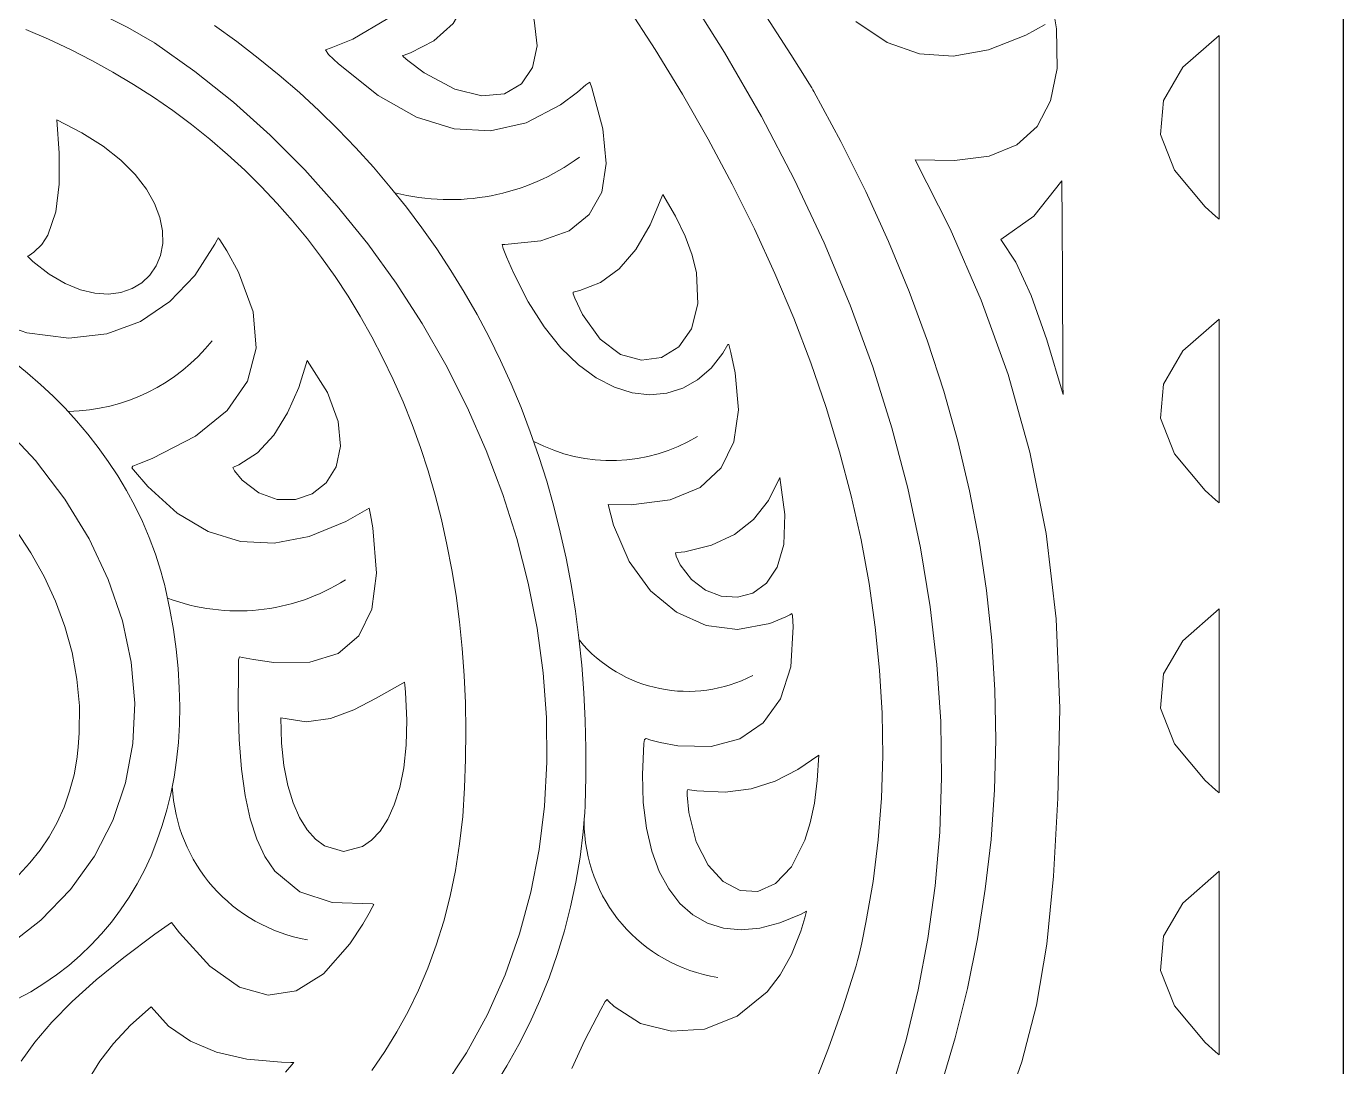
# Model space of a CAD drawing. Header units: inches. Extents: x 249 to 1192, y -18 to 440.
# Drawn here: x 634.9098 to 635.3548, y 186.4765 to 186.8279 of the extents above; entities that cross this region are included whole.
import ezdxf

# ---------------------------------------------------------------- set-up
doc = ezdxf.new("R2010")
doc.units = ezdxf.units.IN
doc.header["$MEASUREMENT"] = 0
doc.layers.add('DINDING', color=6, linetype='Continuous', lineweight=0)
doc.layers.add('KACA', color=141, linetype='Continuous', lineweight=30)

# ---------------------------------------------------------------- blocks, each defined once
blk = doc.blocks.new('GORGA')
blk.add_lwpolyline([(366.59218, 151.19092), (367.59218, 151.19092), (367.59218, 149.19092), (366.59218, 149.19092)], close=True)
blk.add_lwpolyline([(366.59218, 151.19092), (367.59218, 151.19092), (367.59218, 149.19092), (366.59218, 149.19092)], close=True)
at = {"lineweight": 9}
for points in [[(366.81502, 149.86991), (366.8013, 149.84821), (366.78886, 149.82664), (366.77767, 149.80522), (366.76769, 149.78397), (366.7589, 149.7629), (366.75128, 149.74204), (366.74478, 149.72141), (366.73939, 149.70102), (366.73508, 149.68089), (366.73181, 149.66104), (366.72956, 149.6415), (366.72831, 149.62227), (366.72801, 149.60339), (366.72865, 149.58486), (366.73019, 149.56671), (366.73261, 149.54896), (366.73588, 149.53162), (366.73997, 149.51471), (366.74485, 149.49826)], [(367.02057, 149.86557), (367.00291, 149.85664), (366.99391, 149.85147), (366.98025, 149.84178), (366.96723, 149.83138), (366.95486, 149.8203), (366.94316, 149.80861), (366.93215, 149.79636), (366.92187, 149.78359), (366.91231, 149.77035), (366.90351, 149.7567), (366.89548, 149.74269), (366.88824, 149.72837), (366.88182, 149.71378), (366.87623, 149.69898), (366.8715, 149.68402), (366.86764, 149.66895), (366.86467, 149.65382), (366.86261, 149.63868), (366.86149, 149.62359), (366.86132, 149.60858), (366.86212, 149.59372), (366.86392, 149.57906), (366.86673, 149.56463), (366.87057, 149.5505), (366.87547, 149.53672), (366.88144, 149.52334), (366.8885, 149.5104), (366.89667, 149.49795)], [(367.04565, 149.7228), (367.03408, 149.71038), (367.02419, 149.69738), (367.01599, 149.68393), (367.0095, 149.67018), (367.00476, 149.65626), (367.00179, 149.6423), (367.0006, 149.62844), (367.00122, 149.61483), (367.00367, 149.60159), (367.00798, 149.58886), (367.01416, 149.57679), (367.02225, 149.56549), (367.03226, 149.55512), (367.04422, 149.54581)], [(366.81502, 149.86991), (366.8013, 149.84821), (366.78886, 149.82664), (366.77767, 149.80522), (366.76769, 149.78397), (366.7589, 149.7629), (366.75128, 149.74204), (366.74478, 149.72141), (366.73939, 149.70102), (366.73508, 149.68089), (366.73181, 149.66104), (366.72956, 149.6415), (366.72831, 149.62227), (366.72801, 149.60339), (366.72865, 149.58486), (366.73019, 149.56671), (366.73261, 149.54896), (366.73588, 149.53162), (366.73997, 149.51471), (366.74485, 149.49826)], [(367.02057, 149.86557), (367.00291, 149.85664), (366.99391, 149.85147), (366.98025, 149.84178), (366.96723, 149.83138), (366.95486, 149.8203), (366.94316, 149.80861), (366.93215, 149.79636), (366.92187, 149.78359), (366.91231, 149.77035), (366.90351, 149.7567), (366.89548, 149.74269), (366.88824, 149.72837), (366.88182, 149.71378), (366.87623, 149.69898), (366.8715, 149.68402), (366.86764, 149.66895), (366.86467, 149.65382), (366.86261, 149.63868), (366.86149, 149.62359), (366.86132, 149.60858), (366.86212, 149.59372), (366.86392, 149.57906), (366.86673, 149.56463), (366.87057, 149.5505), (366.87547, 149.53672), (366.88144, 149.52334), (366.8885, 149.5104), (366.89667, 149.49795)], [(367.04565, 149.7228), (367.03408, 149.71038), (367.02419, 149.69738), (367.01599, 149.68393), (367.0095, 149.67018), (367.00476, 149.65626), (367.00179, 149.6423), (367.0006, 149.62844), (367.00122, 149.61483), (367.00367, 149.60159), (367.00798, 149.58886), (367.01416, 149.57679), (367.02225, 149.56549), (367.03226, 149.55512), (367.04422, 149.54581)], [(367.03891, 149.50753), (367.03436, 149.51398), (367.02862, 149.52071), (367.02169, 149.52772), (367.01357, 149.53502), (367.00427, 149.5426), (366.99377, 149.55047), (366.98813, 149.5544), (366.98551, 149.5509), (366.97522, 149.53959), (366.96521, 149.53255), (366.95548, 149.52979), (366.94602, 149.5313), (366.93683, 149.53708), (366.92792, 149.54714), (366.92357, 149.55377), (366.92142, 149.55749), (366.92036, 149.55945), (366.91982, 149.56045), (366.92029, 149.56073), (366.93391, 149.56115), (366.94484, 149.56473), (366.95326, 149.57176), (366.95659, 149.57665), (366.95936, 149.5825), (366.96159, 149.58935), (366.96332, 149.59724), (366.96455, 149.60618), (366.96532, 149.61623), (366.96565, 149.62741), (366.96555, 149.63977), (366.96547, 149.64304), (366.96515, 149.64415), (366.9642, 149.64393), (366.96051, 149.64318), (366.95356, 149.64218), (366.94147, 149.64229), (366.93186, 149.64528), (366.92482, 149.65122), (366.92046, 149.66021), (366.91887, 149.67235), (366.92014, 149.68771), (366.92091, 149.69207), (366.92137, 149.69433), (366.92293, 149.69346), (366.92928, 149.68985), (366.94162, 149.68475), (366.95349, 149.68248), (366.96488, 149.68303), (366.97579, 149.68641), (366.98622, 149.69261), (366.99617, 149.70164), (367.00097, 149.70722), (367.00156, 149.70796), (367.00123, 149.70853), (366.999, 149.70935), (366.99473, 149.71105), (366.98008, 149.71858), (366.96934, 149.7273), (366.96252, 149.73721), (366.95961, 149.74831), (366.96062, 149.76059), (366.96554, 149.77407), (366.96948, 149.78126), (366.97181, 149.78496), (366.97239, 149.78564), (366.97275, 149.78492), (366.97349, 149.7835), (366.98032, 149.77294), (366.98872, 149.76411), (366.99866, 149.75739), (367.01005, 149.75314), (367.02286, 149.75174), (367.03701, 149.75354), (367.05246, 149.75894)], [(366.8529, 149.5051), (366.84852, 149.51463), (366.84311, 149.52501), (366.8416, 149.52774), (366.84096, 149.52835), (366.84051, 149.52786), (366.83862, 149.52599), (366.8297, 149.52029), (366.81924, 149.51764), (366.80807, 149.51835), (366.79704, 149.5227), (366.78698, 149.531), (366.78257, 149.53672), (366.77872, 149.54354), (366.77553, 149.55149), (366.77421, 149.55591), (366.77366, 149.55818), (366.77549, 149.55723), (366.78261, 149.55424), (366.78936, 149.55246), (366.79572, 149.55188), (366.80164, 149.55246), (366.80708, 149.55416), (366.81202, 149.55696), (366.8164, 149.56082), (366.8202, 149.5657), (366.82337, 149.57158), (366.82588, 149.57843), (366.82769, 149.58621), (366.82877, 149.59488), (366.82906, 149.60442), (366.82855, 149.6148), (366.82842, 149.61616), (366.82786, 149.61647), (366.82627, 149.61599), (366.82313, 149.61517), (366.81706, 149.61404), (366.80586, 149.61387), (366.79617, 149.61646), (366.78826, 149.6218), (366.78243, 149.6299), (366.77896, 149.64072), (366.77814, 149.65427), (366.77838, 149.65808), (366.77863, 149.6587), (366.77929, 149.65832), (366.78064, 149.6576), (366.78605, 149.65531), (366.79695, 149.65336), (366.80759, 149.65472), (366.81753, 149.65915), (366.82634, 149.66643), (366.83359, 149.67633), (366.83885, 149.6886), (366.84061, 149.69555), (366.83291, 149.69545), (366.81968, 149.69711), (366.80956, 149.70134), (366.80244, 149.70796), (366.79818, 149.71675), (366.79664, 149.7275), (366.79769, 149.74002), (366.79915, 149.74688), (366.79961, 149.74865), (366.79985, 149.74954), (366.80019, 149.7496), (366.80192, 149.74668), (366.80588, 149.74164), (366.81041, 149.73769), (366.81542, 149.73486), (366.82083, 149.73317), (366.82655, 149.73264), (366.83248, 149.73331), (366.83855, 149.73521), (366.84465, 149.73835), (366.8507, 149.74277), (366.85662, 149.7485), (366.86231, 149.75556), (366.86768, 149.76397), (366.87265, 149.77377), (366.87496, 149.7792), (366.87606, 149.78205), (366.87642, 149.78333), (366.87557, 149.78334), (366.86339, 149.78463), (366.85387, 149.78801), (366.84701, 149.79349), (366.84282, 149.80106), (366.84129, 149.81072), (366.84242, 149.82247), (366.84621, 149.83632), (366.84687, 149.8382), (366.84818, 149.8373), (366.851, 149.83484), (366.8567, 149.83055), (366.86835, 149.82448), (366.88035, 149.82176), (366.89268, 149.82239), (366.90535, 149.82637), (366.91836, 149.8337), (366.93171, 149.84439), (366.9351, 149.84758), (366.93613, 149.84907), (366.93418, 149.84977), (366.92694, 149.85276), (366.91503, 149.85966)], [(366.70743, 149.48877), (366.70085, 149.50732), (366.69596, 149.52642), (366.6925, 149.54701), (366.6902, 149.57003), (366.68878, 149.59641), (366.68804, 149.62681), (366.68925, 149.65699), (366.6927, 149.68575), (366.6982, 149.71321), (366.70555, 149.73945), (366.71458, 149.76459), (366.72509, 149.78871), (366.73688, 149.81192), (366.72361, 149.81172), (366.71193, 149.81318), (366.70263, 149.81703), (366.69571, 149.82325), (366.69116, 149.83184), (366.68899, 149.84281), (366.68919, 149.85615), (366.68973, 149.85961)], [(366.69306, 149.85761), (366.69958, 149.85411), (366.71214, 149.84913), (366.72409, 149.84696), (366.7355, 149.84774), (366.74644, 149.85161), (366.75696, 149.85869)], [(367.03891, 149.50753), (367.03436, 149.51398), (367.02862, 149.52071), (367.02169, 149.52772), (367.01357, 149.53502), (367.00427, 149.5426), (366.99377, 149.55047), (366.98813, 149.5544), (366.98551, 149.5509), (366.97522, 149.53959), (366.96521, 149.53255), (366.95548, 149.52979), (366.94602, 149.5313), (366.93683, 149.53708), (366.92792, 149.54714), (366.92357, 149.55377), (366.92142, 149.55749), (366.92036, 149.55945), (366.91982, 149.56045), (366.92029, 149.56073), (366.93391, 149.56115), (366.94484, 149.56473), (366.95326, 149.57176), (366.95659, 149.57665), (366.95936, 149.5825), (366.96159, 149.58935), (366.96332, 149.59724), (366.96455, 149.60618), (366.96532, 149.61623), (366.96565, 149.62741), (366.96555, 149.63977), (366.96547, 149.64304), (366.96515, 149.64415), (366.9642, 149.64393), (366.96051, 149.64318), (366.95356, 149.64218), (366.94147, 149.64229), (366.93186, 149.64528), (366.92482, 149.65122), (366.92046, 149.66021), (366.91887, 149.67235), (366.92014, 149.68771), (366.92091, 149.69207), (366.92137, 149.69433), (366.92293, 149.69346), (366.92928, 149.68985), (366.94162, 149.68475), (366.95349, 149.68248), (366.96488, 149.68303), (366.97579, 149.68641), (366.98622, 149.69261), (366.99617, 149.70164), (367.00097, 149.70722), (367.00156, 149.70796), (367.00123, 149.70853), (366.999, 149.70935), (366.99473, 149.71105), (366.98008, 149.71858), (366.96934, 149.7273), (366.96252, 149.73721), (366.95961, 149.74831), (366.96062, 149.76059), (366.96554, 149.77407), (366.96948, 149.78126), (366.97181, 149.78496), (366.97239, 149.78564), (366.97275, 149.78492), (366.97349, 149.7835), (366.98032, 149.77294), (366.98872, 149.76411), (366.99866, 149.75739), (367.01005, 149.75314), (367.02286, 149.75174), (367.03701, 149.75354), (367.05246, 149.75894)], [(366.8529, 149.5051), (366.84852, 149.51463), (366.84311, 149.52501), (366.8416, 149.52774), (366.84096, 149.52835), (366.84051, 149.52786), (366.83862, 149.52599), (366.8297, 149.52029), (366.81924, 149.51764), (366.80807, 149.51835), (366.79704, 149.5227), (366.78698, 149.531), (366.78257, 149.53672), (366.77872, 149.54354), (366.77553, 149.55149), (366.77421, 149.55591), (366.77366, 149.55818), (366.77549, 149.55723), (366.78261, 149.55424), (366.78936, 149.55246), (366.79572, 149.55188), (366.80164, 149.55246), (366.80708, 149.55416), (366.81202, 149.55696), (366.8164, 149.56082), (366.8202, 149.5657), (366.82337, 149.57158), (366.82588, 149.57843), (366.82769, 149.58621), (366.82877, 149.59488), (366.82906, 149.60442), (366.82855, 149.6148), (366.82842, 149.61616), (366.82786, 149.61647), (366.82627, 149.61599), (366.82313, 149.61517), (366.81706, 149.61404), (366.80586, 149.61387), (366.79617, 149.61646), (366.78826, 149.6218), (366.78243, 149.6299), (366.77896, 149.64072), (366.77814, 149.65427), (366.77838, 149.65808), (366.77863, 149.6587), (366.77929, 149.65832), (366.78064, 149.6576), (366.78605, 149.65531), (366.79695, 149.65336), (366.80759, 149.65472), (366.81753, 149.65915), (366.82634, 149.66643), (366.83359, 149.67633), (366.83885, 149.6886), (366.84061, 149.69555), (366.83291, 149.69545), (366.81968, 149.69711), (366.80956, 149.70134), (366.80244, 149.70796), (366.79818, 149.71675), (366.79664, 149.7275), (366.79769, 149.74002), (366.79915, 149.74688), (366.79961, 149.74865), (366.79985, 149.74954), (366.80019, 149.7496), (366.80192, 149.74668), (366.80588, 149.74164), (366.81041, 149.73769), (366.81542, 149.73486), (366.82083, 149.73317), (366.82655, 149.73264), (366.83248, 149.73331), (366.83855, 149.73521), (366.84465, 149.73835), (366.8507, 149.74277), (366.85662, 149.7485), (366.86231, 149.75556), (366.86768, 149.76397), (366.87265, 149.77377), (366.87496, 149.7792), (366.87606, 149.78205), (366.87642, 149.78333), (366.87557, 149.78334), (366.86339, 149.78463), (366.85387, 149.78801), (366.84701, 149.79349), (366.84282, 149.80106), (366.84129, 149.81072), (366.84242, 149.82247), (366.84621, 149.83632), (366.84687, 149.8382), (366.84818, 149.8373), (366.851, 149.83484), (366.8567, 149.83055), (366.86835, 149.82448), (366.88035, 149.82176), (366.89268, 149.82239), (366.90535, 149.82637), (366.91836, 149.8337), (366.93171, 149.84439), (366.9351, 149.84758), (366.93613, 149.84907), (366.93418, 149.84977), (366.92694, 149.85276), (366.91503, 149.85966)], [(366.70743, 149.48877), (366.70085, 149.50732), (366.69596, 149.52642), (366.6925, 149.54701), (366.6902, 149.57003), (366.68878, 149.59641), (366.68804, 149.62681), (366.68925, 149.65699), (366.6927, 149.68575), (366.6982, 149.71321), (366.70555, 149.73945), (366.71458, 149.76459), (366.72509, 149.78871), (366.73688, 149.81192), (366.72361, 149.81172), (366.71193, 149.81318), (366.70263, 149.81703), (366.69571, 149.82325), (366.69116, 149.83184), (366.68899, 149.84281), (366.68919, 149.85615), (366.68973, 149.85961)], [(366.69306, 149.85761), (366.69958, 149.85411), (366.71214, 149.84913), (366.72409, 149.84696), (366.7355, 149.84774), (366.74644, 149.85161), (366.75696, 149.85869)], [(366.72833, 149.49863), (366.72344, 149.51538), (366.7193, 149.53213), (366.7159, 149.5489), (366.71323, 149.56567), (366.71131, 149.58245), (366.71012, 149.59923), (366.70968, 149.61603), (366.70997, 149.63283), (366.711, 149.64964), (366.71278, 149.66646), (366.71529, 149.68328), (366.71854, 149.70012), (366.72253, 149.71696), (366.72727, 149.73381), (366.73274, 149.75067), (366.73895, 149.76753), (366.7459, 149.78441), (366.75359, 149.80129), (366.76202, 149.81818), (366.77118, 149.83507), (366.77148, 149.8356), (366.77188, 149.83626), (366.77287, 149.83788), (366.77488, 149.84111), (366.77892, 149.84754), (366.78713, 149.8603)], [(366.72833, 149.49863), (366.72344, 149.51538), (366.7193, 149.53213), (366.7159, 149.5489), (366.71323, 149.56567), (366.71131, 149.58245), (366.71012, 149.59923), (366.70968, 149.61603), (366.70997, 149.63283), (366.711, 149.64964), (366.71278, 149.66646), (366.71529, 149.68328), (366.71854, 149.70012), (366.72253, 149.71696), (366.72727, 149.73381), (366.73274, 149.75067), (366.73895, 149.76753), (366.7459, 149.78441), (366.75359, 149.80129), (366.76202, 149.81818), (366.77118, 149.83507), (366.77148, 149.8356), (366.77188, 149.83626), (366.77287, 149.83788), (366.77488, 149.84111), (366.77892, 149.84754), (366.78713, 149.8603)], [(366.9736, 149.85732), (366.96611, 149.8519), (366.95884, 149.84632), (366.95179, 149.84057), (366.94497, 149.83466), (366.93837, 149.82859), (366.932, 149.82237), (366.92586, 149.81599), (366.91994, 149.80946), (366.91425, 149.80278), (366.90879, 149.79595), (366.90356, 149.78898), (366.89856, 149.78187), (366.89379, 149.77462), (366.88926, 149.76722), (366.88495, 149.7597), (366.88088, 149.75203), (366.87704, 149.74424), (366.87344, 149.73632), (366.87008, 149.72827), (366.86695, 149.7201), (366.86406, 149.7118), (366.8614, 149.70339), (366.85899, 149.69485), (366.85681, 149.6862), (366.85488, 149.67744), (366.85319, 149.66856), (366.85173, 149.65958), (366.85053, 149.65049), (366.84956, 149.6413), (366.84884, 149.632), (366.84837, 149.6226), (366.84814, 149.61311), (366.84816, 149.60352), (366.84842, 149.59384), (366.84854, 149.59147), (366.8487, 149.58929), (366.84909, 149.58496), (366.85015, 149.5764), (366.85156, 149.56797), (366.85332, 149.55968), (366.85542, 149.55154), (366.85785, 149.54355), (366.86062, 149.53571), (366.8637, 149.52803), (366.86711, 149.52052), (366.87082, 149.51317), (366.87484, 149.50599), (366.87916, 149.49898)], [(367.04126, 149.74361), (367.03677, 149.73994), (367.03241, 149.73612), (367.02818, 149.73215), (367.02411, 149.72804), (367.0202, 149.72377), (367.01645, 149.71936), (367.01288, 149.7148), (367.0095, 149.71009), (367.00631, 149.70523), (367.00332, 149.70023), (367.00055, 149.69509), (366.998, 149.6898), (366.99568, 149.68437), (366.9936, 149.67879), (366.99177, 149.67308), (366.99096, 149.67016), (366.99057, 149.6687), (366.99017, 149.66703), (366.98871, 149.66013), (366.98751, 149.65334), (366.98659, 149.64667), (366.98592, 149.64011), (366.98552, 149.63368), (366.98537, 149.62738), (366.98548, 149.6212), (366.98584, 149.61516), (366.98645, 149.60925), (366.9873, 149.60349), (366.98839, 149.59787), (366.98971, 149.5924), (366.99127, 149.58709), (366.99306, 149.58193), (366.99508, 149.57694), (366.99732, 149.57211), (366.99978, 149.56745), (367.00246, 149.56296), (367.00535, 149.55865), (367.00844, 149.55452), (367.01175, 149.55057), (367.01526, 149.54682), (367.01896, 149.54325), (367.02287, 149.53988), (367.02696, 149.53672), (367.03125, 149.53376), (367.03572, 149.531), (367.04037, 149.52846)], [(366.9736, 149.85732), (366.96611, 149.8519), (366.95884, 149.84632), (366.95179, 149.84057), (366.94497, 149.83466), (366.93837, 149.82859), (366.932, 149.82237), (366.92586, 149.81599), (366.91994, 149.80946), (366.91425, 149.80278), (366.90879, 149.79595), (366.90356, 149.78898), (366.89856, 149.78187), (366.89379, 149.77462), (366.88926, 149.76722), (366.88495, 149.7597), (366.88088, 149.75203), (366.87704, 149.74424), (366.87344, 149.73632), (366.87008, 149.72827), (366.86695, 149.7201), (366.86406, 149.7118), (366.8614, 149.70339), (366.85899, 149.69485), (366.85681, 149.6862), (366.85488, 149.67744), (366.85319, 149.66856), (366.85173, 149.65958), (366.85053, 149.65049), (366.84956, 149.6413), (366.84884, 149.632), (366.84837, 149.6226), (366.84814, 149.61311), (366.84816, 149.60352), (366.84842, 149.59384), (366.84854, 149.59147), (366.8487, 149.58929), (366.84909, 149.58496), (366.85015, 149.5764), (366.85156, 149.56797), (366.85332, 149.55968), (366.85542, 149.55154), (366.85785, 149.54355), (366.86062, 149.53571), (366.8637, 149.52803), (366.86711, 149.52052), (366.87082, 149.51317), (366.87484, 149.50599), (366.87916, 149.49898)], [(367.04126, 149.74361), (367.03677, 149.73994), (367.03241, 149.73612), (367.02818, 149.73215), (367.02411, 149.72804), (367.0202, 149.72377), (367.01645, 149.71936), (367.01288, 149.7148), (367.0095, 149.71009), (367.00631, 149.70523), (367.00332, 149.70023), (367.00055, 149.69509), (366.998, 149.6898), (366.99568, 149.68437), (366.9936, 149.67879), (366.99177, 149.67308), (366.99096, 149.67016), (366.99057, 149.6687), (366.99017, 149.66703), (366.98871, 149.66013), (366.98751, 149.65334), (366.98659, 149.64667), (366.98592, 149.64011), (366.98552, 149.63368), (366.98537, 149.62738), (366.98548, 149.6212), (366.98584, 149.61516), (366.98645, 149.60925), (366.9873, 149.60349), (366.98839, 149.59787), (366.98971, 149.5924), (366.99127, 149.58709), (366.99306, 149.58193), (366.99508, 149.57694), (366.99732, 149.57211), (366.99978, 149.56745), (367.00246, 149.56296), (367.00535, 149.55865), (367.00844, 149.55452), (367.01175, 149.55057), (367.01526, 149.54682), (367.01896, 149.54325), (367.02287, 149.53988), (367.02696, 149.53672), (367.03125, 149.53376), (367.03572, 149.531), (367.04037, 149.52846)], [(367.03972, 149.5705), (367.03598, 149.5745), (367.03256, 149.57879), (367.02949, 149.58336), (367.02678, 149.5882), (367.02446, 149.59331), (367.02256, 149.59868), (367.02108, 149.6043), (367.02007, 149.61017), (367.01989, 149.61167), (367.0198, 149.6125), (367.01968, 149.61366), (367.01933, 149.6183), (367.01929, 149.62751), (367.02011, 149.63661), (367.02174, 149.64555), (367.02415, 149.65432), (367.02729, 149.66288), (367.03114, 149.67121), (367.03564, 149.67927), (367.04077, 149.68704)], [(366.92049, 149.50445), (366.91613, 149.51079), (366.91204, 149.51741), (366.90824, 149.52431), (366.90475, 149.5315), (366.90157, 149.53899), (366.89873, 149.54677), (366.89621, 149.55485), (366.89405, 149.56322), (366.89226, 149.57191), (366.89083, 149.5809), (366.88979, 149.5902), (366.88915, 149.59988), (366.8888, 149.60956), (366.88871, 149.6191), (366.88887, 149.62852), (366.88929, 149.63779), (366.88996, 149.64694), (366.89088, 149.65594), (366.89204, 149.66479), (366.89345, 149.67351), (366.8951, 149.68207), (366.89699, 149.69049), (366.89912, 149.69876), (366.90148, 149.70687), (366.90407, 149.71482), (366.90689, 149.72262), (366.90994, 149.73025), (366.91322, 149.73772), (366.91672, 149.74503), (366.92043, 149.75217), (366.92437, 149.75913), (366.92852, 149.76593), (366.93289, 149.77255), (366.93746, 149.77899), (366.94224, 149.78525), (366.94723, 149.79133), (366.95243, 149.79722), (366.95782, 149.80293), (366.96341, 149.80845), (366.9692, 149.81377), (366.97519, 149.81891), (366.98136, 149.82384), (366.98773, 149.82858), (366.99428, 149.83312), (367.00101, 149.83745), (367.00793, 149.84158), (367.01503, 149.8455), (367.0223, 149.84921), (367.02975, 149.85271), (367.03737, 149.85599)], [(366.77141, 149.49864), (366.7662, 149.5119), (366.76136, 149.5256), (366.75691, 149.53975), (366.7564, 149.54149), (366.75619, 149.54235), (366.75579, 149.54406), (366.755, 149.54749), (366.75356, 149.55437), (366.75116, 149.56825), (366.74942, 149.58226), (366.74834, 149.59641), (366.74789, 149.61069), (366.7481, 149.62507), (366.74893, 149.63957), (366.7504, 149.65417), (366.7525, 149.66885), (366.75522, 149.68362), (366.75855, 149.69846), (366.7625, 149.71338), (366.76705, 149.72834), (366.77221, 149.74336), (366.77797, 149.75843), (366.78431, 149.77352), (366.79125, 149.78864), (366.79876, 149.80378), (366.80686, 149.81893), (366.81553, 149.83408), (366.82477, 149.84923), (366.83457, 149.86436)], [(367.03972, 149.5705), (367.03598, 149.5745), (367.03256, 149.57879), (367.02949, 149.58336), (367.02678, 149.5882), (367.02446, 149.59331), (367.02256, 149.59868), (367.02108, 149.6043), (367.02007, 149.61017), (367.01989, 149.61167), (367.0198, 149.6125), (367.01968, 149.61366), (367.01933, 149.6183), (367.01929, 149.62751), (367.02011, 149.63661), (367.02174, 149.64555), (367.02415, 149.65432), (367.02729, 149.66288), (367.03114, 149.67121), (367.03564, 149.67927), (367.04077, 149.68704)], [(366.92049, 149.50445), (366.91613, 149.51079), (366.91204, 149.51741), (366.90824, 149.52431), (366.90475, 149.5315), (366.90157, 149.53899), (366.89873, 149.54677), (366.89621, 149.55485), (366.89405, 149.56322), (366.89226, 149.57191), (366.89083, 149.5809), (366.88979, 149.5902), (366.88915, 149.59988), (366.8888, 149.60956), (366.88871, 149.6191), (366.88887, 149.62852), (366.88929, 149.63779), (366.88996, 149.64694), (366.89088, 149.65594), (366.89204, 149.66479), (366.89345, 149.67351), (366.8951, 149.68207), (366.89699, 149.69049), (366.89912, 149.69876), (366.90148, 149.70687), (366.90407, 149.71482), (366.90689, 149.72262), (366.90994, 149.73025), (366.91322, 149.73772), (366.91672, 149.74503), (366.92043, 149.75217), (366.92437, 149.75913), (366.92852, 149.76593), (366.93289, 149.77255), (366.93746, 149.77899), (366.94224, 149.78525), (366.94723, 149.79133), (366.95243, 149.79722), (366.95782, 149.80293), (366.96341, 149.80845), (366.9692, 149.81377), (366.97519, 149.81891), (366.98136, 149.82384), (366.98773, 149.82858), (366.99428, 149.83312), (367.00101, 149.83745), (367.00793, 149.84158), (367.01503, 149.8455), (367.0223, 149.84921), (367.02975, 149.85271), (367.03737, 149.85599)], [(366.77141, 149.49864), (366.7662, 149.5119), (366.76136, 149.5256), (366.75691, 149.53975), (366.7564, 149.54149), (366.75619, 149.54235), (366.75579, 149.54406), (366.755, 149.54749), (366.75356, 149.55437), (366.75116, 149.56825), (366.74942, 149.58226), (366.74834, 149.59641), (366.74789, 149.61069), (366.7481, 149.62507), (366.74893, 149.63957), (366.7504, 149.65417), (366.7525, 149.66885), (366.75522, 149.68362), (366.75855, 149.69846), (366.7625, 149.71338), (366.76705, 149.72834), (366.77221, 149.74336), (366.77797, 149.75843), (366.78431, 149.77352), (366.79125, 149.78864), (366.79876, 149.80378), (366.80686, 149.81893), (366.81553, 149.83408), (366.82477, 149.84923), (366.83457, 149.86436)], [(366.94968, 149.50388), (366.9475, 149.50631), (366.94695, 149.50693), (366.94683, 149.50714), (366.94704, 149.50714), (366.94784, 149.50713), (366.95099, 149.50717), (366.96268, 149.50818), (366.97293, 149.51055), (366.98175, 149.51428), (366.98912, 149.51938), (366.99505, 149.52585), (366.99505, 149.52585), (367.002, 149.51967), (367.00777, 149.51353), (367.0124, 149.50751), (367.01593, 149.50169)], [(366.94968, 149.50388), (366.9475, 149.50631), (366.94695, 149.50693), (366.94683, 149.50714), (366.94704, 149.50714), (366.94784, 149.50713), (366.95099, 149.50717), (366.96268, 149.50818), (366.97293, 149.51055), (366.98175, 149.51428), (366.98912, 149.51938), (366.99505, 149.52585), (366.99505, 149.52585), (367.002, 149.51967), (367.00777, 149.51353), (367.0124, 149.50751), (367.01593, 149.50169)]]:
    blk.add_lwpolyline(points, dxfattribs=at)
for points in [[(366.88641, 149.88992), (366.87632, 149.87927), (366.8695, 149.86888), (366.86569, 149.85913), (366.86466, 149.85041), (366.86615, 149.8431), (366.86992, 149.8376), (366.87571, 149.83429), (366.88328, 149.83355), (366.89239, 149.83577), (366.90277, 149.84135), (366.90836, 149.84551), (366.9098, 149.84671), (366.9101, 149.84717), (366.90955, 149.84734), (366.90741, 149.84809), (366.89951, 149.8521), (366.89304, 149.85798), (366.88841, 149.86605), (366.88605, 149.8766), (366.88641, 149.88992)], [(366.88641, 149.88992), (366.87632, 149.87927), (366.8695, 149.86888), (366.86569, 149.85913), (366.86466, 149.85041), (366.86615, 149.8431), (366.86992, 149.8376), (366.87571, 149.83429), (366.88328, 149.83355), (366.89239, 149.83577), (366.90277, 149.84135), (366.90836, 149.84551), (366.9098, 149.84671), (366.9101, 149.84717), (366.90955, 149.84734), (366.90741, 149.84809), (366.89951, 149.8521), (366.89304, 149.85798), (366.88841, 149.86605), (366.88605, 149.8766), (366.88641, 149.88992)], [(366.63427, 149.85398), (366.64649, 149.84321), (366.65306, 149.83204), (366.654, 149.82046), (366.6493, 149.80847), (366.63897, 149.79608), (366.6355, 149.79291), (366.63427, 149.7919), (366.63427, 149.79255), (366.63427, 149.80156), (366.63427, 149.83432), (366.63427, 149.84824), (366.63427, 149.85398)], [(366.63427, 149.85398), (366.64649, 149.84321), (366.65306, 149.83204), (366.654, 149.82046), (366.6493, 149.80847), (366.63897, 149.79608), (366.6355, 149.79291), (366.63427, 149.7919), (366.63427, 149.79255), (366.63427, 149.80156), (366.63427, 149.83432), (366.63427, 149.84824), (366.63427, 149.85398)], [(367.02689, 149.82543), (367.01844, 149.82111), (367.01124, 149.81655), (367.00524, 149.81181), (367.00039, 149.80697), (366.99661, 149.80209), (366.99385, 149.79725), (366.99205, 149.79252), (366.99116, 149.78798), (366.99111, 149.78368), (366.99185, 149.7797), (366.99331, 149.77612), (366.99544, 149.77301), (366.99818, 149.77043), (367.00147, 149.76846), (367.00525, 149.76717), (367.00946, 149.76663), (367.01405, 149.76691), (367.01895, 149.76808), (367.02411, 149.77022), (367.02946, 149.77339), (367.03495, 149.77767), (367.03633, 149.77892), (367.03676, 149.77937), (367.03666, 149.77943), (367.03624, 149.77968), (367.03468, 149.78076), (367.03201, 149.78338), (367.02991, 149.78655), (367.02718, 149.79435), (367.02606, 149.80372), (367.02611, 149.81422), (367.02689, 149.82543)], [(367.02689, 149.82543), (367.01844, 149.82111), (367.01124, 149.81655), (367.00524, 149.81181), (367.00039, 149.80697), (366.99661, 149.80209), (366.99385, 149.79725), (366.99205, 149.79252), (366.99116, 149.78798), (366.99111, 149.78368), (366.99185, 149.7797), (366.99331, 149.77612), (366.99544, 149.77301), (366.99818, 149.77043), (367.00147, 149.76846), (367.00525, 149.76717), (367.00946, 149.76663), (367.01405, 149.76691), (367.01895, 149.76808), (367.02411, 149.77022), (367.02946, 149.77339), (367.03495, 149.77767), (367.03633, 149.77892), (367.03676, 149.77937), (367.03666, 149.77943), (367.03624, 149.77968), (367.03468, 149.78076), (367.03201, 149.78338), (367.02991, 149.78655), (367.02718, 149.79435), (367.02606, 149.80372), (367.02611, 149.81422), (367.02689, 149.82543)], [(366.68735, 149.80492), (366.69688, 149.79288), (366.70796, 149.78503), (366.70292, 149.77737), (366.69774, 149.7661), (366.69243, 149.75121), (366.68699, 149.7327), (366.68701, 149.73581), (366.68705, 149.74399), (366.68717, 149.76881), (366.68729, 149.79364), (366.68734, 149.80182), (366.68735, 149.80492)], [(366.68735, 149.80492), (366.69688, 149.79288), (366.70796, 149.78503), (366.70292, 149.77737), (366.69774, 149.7661), (366.69243, 149.75121), (366.68699, 149.7327), (366.68701, 149.73581), (366.68705, 149.74399), (366.68717, 149.76881), (366.68729, 149.79364), (366.68734, 149.80182), (366.68735, 149.80492)], [(366.8222, 149.8002), (366.81788, 149.79298), (366.8146, 149.78615), (366.81227, 149.77975), (366.81084, 149.77379), (366.81034, 149.7633), (366.81252, 149.75491), (366.81681, 149.7488), (366.82261, 149.74519), (366.82935, 149.74427), (366.83644, 149.74626), (366.84331, 149.75134), (366.84936, 149.75974), (366.8519, 149.76524), (366.85248, 149.76675), (366.8525, 149.7673), (366.85203, 149.76738), (366.85017, 149.76778), (366.84318, 149.77053), (366.83688, 149.77515), (366.83129, 149.78164), (366.8264, 149.78999), (366.8222, 149.8002)], [(366.8222, 149.8002), (366.81788, 149.79298), (366.8146, 149.78615), (366.81227, 149.77975), (366.81084, 149.77379), (366.81034, 149.7633), (366.81252, 149.75491), (366.81681, 149.7488), (366.82261, 149.74519), (366.82935, 149.74427), (366.83644, 149.74626), (366.84331, 149.75134), (366.84936, 149.75974), (366.8519, 149.76524), (366.85248, 149.76675), (366.8525, 149.7673), (366.85203, 149.76738), (366.85017, 149.76778), (366.84318, 149.77053), (366.83688, 149.77515), (366.83129, 149.78164), (366.8264, 149.78999), (366.8222, 149.8002)], [(366.63427, 149.75817), (366.64649, 149.74741), (366.65306, 149.73624), (366.654, 149.72466), (366.6493, 149.71267), (366.63897, 149.70027), (366.6355, 149.69711), (366.63427, 149.69609), (366.63427, 149.69674), (366.63427, 149.70575), (366.63427, 149.73851), (366.63427, 149.75244), (366.63427, 149.75817)], [(366.63427, 149.75817), (366.64649, 149.74741), (366.65306, 149.73624), (366.654, 149.72466), (366.6493, 149.71267), (366.63897, 149.70027), (366.6355, 149.69711), (366.63427, 149.69609), (366.63427, 149.69674), (366.63427, 149.70575), (366.63427, 149.73851), (366.63427, 149.75244), (366.63427, 149.75817)], [(366.94237, 149.74421), (366.9355, 149.73333), (366.93188, 149.72363), (366.93105, 149.71522), (366.93254, 149.70825), (366.93589, 149.70283), (366.94063, 149.69912), (366.94631, 149.69722), (366.95245, 149.69729), (366.9586, 149.69944), (366.96429, 149.70382), (366.96682, 149.70688), (366.96746, 149.70808), (366.96704, 149.70822), (366.96538, 149.7089), (366.95915, 149.71301), (366.95364, 149.71902), (366.94895, 149.72652), (366.94517, 149.73506), (366.94237, 149.74421)], [(366.94237, 149.74421), (366.9355, 149.73333), (366.93188, 149.72363), (366.93105, 149.71522), (366.93254, 149.70825), (366.93589, 149.70283), (366.94063, 149.69912), (366.94631, 149.69722), (366.95245, 149.69729), (366.9586, 149.69944), (366.96429, 149.70382), (366.96682, 149.70688), (366.96746, 149.70808), (366.96704, 149.70822), (366.96538, 149.7089), (366.95915, 149.71301), (366.95364, 149.71902), (366.94895, 149.72652), (366.94517, 149.73506), (366.94237, 149.74421)], [(366.78269, 149.70471), (366.78091, 149.69213), (366.78131, 149.68207), (366.78351, 149.6744), (366.78711, 149.66895), (366.79173, 149.6656), (366.79696, 149.6642), (366.80242, 149.6646), (366.80773, 149.66667), (366.81247, 149.67025), (366.81627, 149.6752), (366.8177, 149.67815), (366.81788, 149.67922), (366.81725, 149.67929), (366.81477, 149.67962), (366.80571, 149.68183), (366.79797, 149.68545), (366.79155, 149.69047), (366.78646, 149.69689), (366.78269, 149.70471)], [(366.78269, 149.70471), (366.78091, 149.69213), (366.78131, 149.68207), (366.78351, 149.6744), (366.78711, 149.66895), (366.79173, 149.6656), (366.79696, 149.6642), (366.80242, 149.6646), (366.80773, 149.66667), (366.81247, 149.67025), (366.81627, 149.6752), (366.8177, 149.67815), (366.81788, 149.67922), (366.81725, 149.67929), (366.81477, 149.67962), (366.80571, 149.68183), (366.79797, 149.68545), (366.79155, 149.69047), (366.78646, 149.69689), (366.78269, 149.70471)], [(366.63427, 149.66026), (366.64649, 149.6495), (366.65306, 149.63833), (366.654, 149.62675), (366.6493, 149.61476), (366.63897, 149.60236), (366.6355, 149.5992), (366.63427, 149.59819), (366.63427, 149.59884), (366.63427, 149.60785), (366.63427, 149.64061), (366.63427, 149.65453), (366.63427, 149.66026)], [(366.63427, 149.66026), (366.64649, 149.6495), (366.65306, 149.63833), (366.654, 149.62675), (366.6493, 149.61476), (366.63897, 149.60236), (366.6355, 149.5992), (366.63427, 149.59819), (366.63427, 149.59884), (366.63427, 149.60785), (366.63427, 149.64061), (366.63427, 149.65453), (366.63427, 149.66026)], [(366.95117, 149.62351), (366.951, 149.61499), (366.95021, 149.60736), (366.94888, 149.60062), (366.94707, 149.59476), (366.94486, 149.58979), (366.9423, 149.58571), (366.93947, 149.58253), (366.93643, 149.58023), (366.93001, 149.57832), (366.92359, 149.58), (366.92054, 149.58219), (366.9177, 149.58527), (366.91512, 149.58926), (366.91288, 149.59415), (366.91104, 149.59995), (366.90968, 149.60665), (366.90886, 149.61425), (366.90864, 149.62277), (366.9091, 149.6322), (366.90933, 149.63469), (366.90946, 149.63552), (366.90956, 149.63546), (366.91, 149.63522), (366.91176, 149.63425), (366.91899, 149.63011), (366.92654, 149.62619), (366.93442, 149.62327), (366.94263, 149.62211), (366.95117, 149.62351)], [(366.95117, 149.62351), (366.951, 149.61499), (366.95021, 149.60736), (366.94888, 149.60062), (366.94707, 149.59476), (366.94486, 149.58979), (366.9423, 149.58571), (366.93947, 149.58253), (366.93643, 149.58023), (366.93001, 149.57832), (366.92359, 149.58), (366.92054, 149.58219), (366.9177, 149.58527), (366.91512, 149.58926), (366.91288, 149.59415), (366.91104, 149.59995), (366.90968, 149.60665), (366.90886, 149.61425), (366.90864, 149.62277), (366.9091, 149.6322), (366.90933, 149.63469), (366.90946, 149.63552), (366.90956, 149.63546), (366.91, 149.63522), (366.91176, 149.63425), (366.91899, 149.63011), (366.92654, 149.62619), (366.93442, 149.62327), (366.94263, 149.62211), (366.95117, 149.62351)], [(366.76952, 149.61087), (366.77001, 149.60232), (366.77098, 149.59472), (366.77238, 149.58803), (366.77417, 149.58223), (366.77867, 149.57322), (366.78409, 149.56751), (366.79003, 149.56489), (366.79608, 149.56518), (366.80184, 149.56819), (366.80691, 149.57372), (366.81088, 149.58158), (366.81336, 149.59158), (366.8139, 149.59733), (366.81396, 149.59884), (366.81376, 149.59931), (366.81313, 149.59919), (366.81065, 149.59881), (366.80117, 149.59837), (366.79238, 149.59955), (366.78422, 149.60216), (366.77662, 149.606), (366.76952, 149.61087)], [(366.76952, 149.61087), (366.77001, 149.60232), (366.77098, 149.59472), (366.77238, 149.58803), (366.77417, 149.58223), (366.77867, 149.57322), (366.78409, 149.56751), (366.79003, 149.56489), (366.79608, 149.56518), (366.80184, 149.56819), (366.80691, 149.57372), (366.81088, 149.58158), (366.81336, 149.59158), (366.8139, 149.59733), (366.81396, 149.59884), (366.81376, 149.59931), (366.81313, 149.59919), (366.81065, 149.59881), (366.80117, 149.59837), (366.79238, 149.59955), (366.78422, 149.60216), (366.77662, 149.606), (366.76952, 149.61087)], [(366.63427, 149.57171), (366.64649, 149.56095), (366.65306, 149.54978), (366.654, 149.5382), (366.6493, 149.52621), (366.63897, 149.51381), (366.6355, 149.51065), (366.63427, 149.50963), (366.63427, 149.51029), (366.63427, 149.5193), (366.63427, 149.55205), (366.63427, 149.56598), (366.63427, 149.57171)], [(366.63427, 149.57171), (366.64649, 149.56095), (366.65306, 149.54978), (366.654, 149.5382), (366.6493, 149.52621), (366.63897, 149.51381), (366.6355, 149.51065), (366.63427, 149.50963), (366.63427, 149.51029), (366.63427, 149.5193), (366.63427, 149.55205), (366.63427, 149.56598), (366.63427, 149.57171)]]:
    blk.add_lwpolyline(points, close=True, dxfattribs=at)
for points in [[(366.85038, 149.81281, 0.224561), (366.91269, 149.80086)], [(366.85038, 149.81281, 0.224561), (366.91269, 149.80086)], [(366.97446, 149.75081, 0.224242), (367.02291, 149.72701)], [(366.97446, 149.75081, 0.224242), (367.02291, 149.72701)], [(366.81049, 149.71854, 0.263902), (366.86571, 149.71684)], [(366.81049, 149.71854, 0.263902), (366.86571, 149.71684)], [(366.92941, 149.67009, 0.235087), (366.98949, 149.66395)], [(366.92941, 149.67009, 0.235087), (366.98949, 149.66395)], [(366.79177, 149.63782, 0.354049), (366.85038, 149.64968)], [(366.79177, 149.63782, 0.354049), (366.85038, 149.64968)], [(366.94219, 149.54855, 0.351709), (366.98788, 149.60033)], [(366.94219, 149.54855, 0.351709), (366.98788, 149.60033)], [(366.80363, 149.53585, 0.370521), (366.84876, 149.58861)], [(366.80363, 149.53585, 0.370521), (366.84876, 149.58861)]]:
    blk.add_lwpolyline(points, format="xyb", dxfattribs=at)
blk = doc.blocks.new('ampak samping')
at = {"layer": 'KACA', "xscale": -1}
blk.add_blockref('GORGA', (1001.94697, 36.97082), dxfattribs=at)

msp = doc.modelspace()

# ---------------------------------------------------------------- block references
at = {"layer": 'DINDING'}
msp.add_blockref('ampak samping', (0, 0), dxfattribs=at)

doc.saveas('drawing.dxf')
